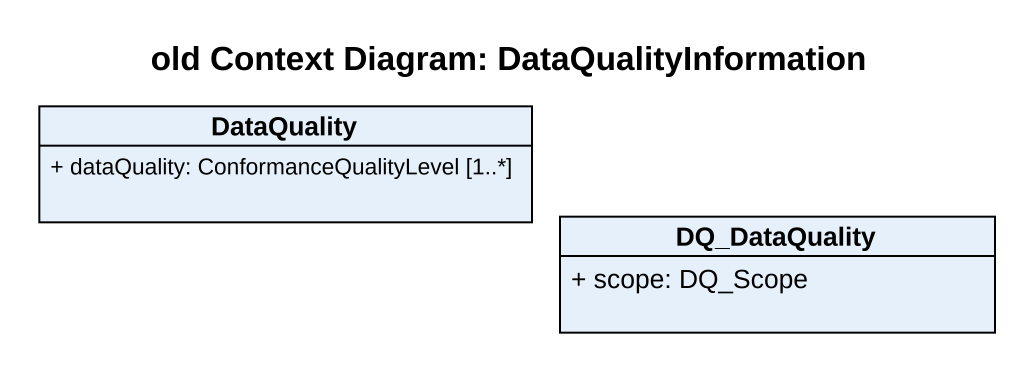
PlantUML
@startuml
title old Context Diagram: DataQualityInformation
hide circle
hide empty members
skinparam classAttributeIconSize 0
class DataQuality {
  + dataQuality: ConformanceQualityLevel [1..*]
}
class DQ_DataQuality {
  + scope: DQ_Scope
}
@enduml
